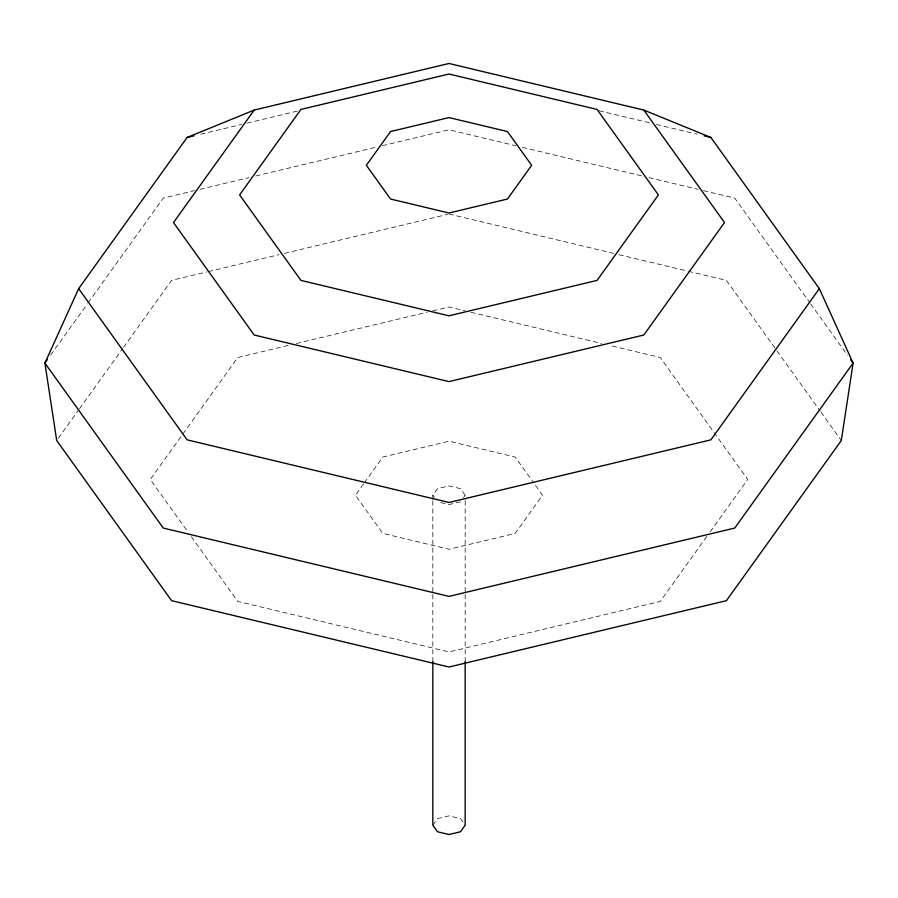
<?xml version="1.0" encoding="UTF-8"?>
<svg xmlns="http://www.w3.org/2000/svg" width="898" height="898" viewBox="0 0 898 898"><rect width="100%" height="100%" fill="white"/><g stroke="black" fill="none" stroke-linecap="round" stroke-linejoin="round"><path stroke-width="0.67" stroke-dasharray="4.49 3.37" d="M50.614 355.114L87.342 303.917M88.161 302.783L163.256 198.11L194.552 190.623M58.325 438.246L78.698 409.847M79.518 408.713L122.7 348.514M123.52 347.38L171.597 280.367L206.955 271.914M363.488 484L355.428 495.236L382.829 533.434L449 549.262L515.171 533.434L542.572 495.236L534.512 484M364.296 482.877L382.829 457.037L449 441.21L515.171 457.037L533.704 482.877M432.836 499.434L432.836 495.236L437.573 488.635L449 485.908L460.427 488.635L465.164 495.236L465.164 499.434M463.581 497.436L465.164 495.236M432.836 825.183L437.573 818.583L449 815.855L460.427 818.583L465.164 825.183M706.838 536.454L660.232 601.413L449 651.926L237.768 601.413L191.162 536.454M710.105 531.897L747.72 479.465L660.232 357.516L609.809 345.449M200.759 134.206L241.685 124.418M247.141 123.116L298.967 110.723M199.996 189.321L248.982 177.613M255.784 175.986L375.521 147.351M382.324 145.723L449 129.783L515.677 145.723M208.314 271.589L279.02 254.673M284.464 253.371L447.642 214.353M288.191 345.449L237.768 357.516L150.28 479.465L187.895 531.897M296.374 343.496L427.201 312.212M432.645 310.91L449 306.993L465.355 310.91M460.427 501.836L449 504.564L437.573 501.836M599.033 110.723L650.859 123.116M656.315 124.418L697.241 134.206M522.479 147.351L642.216 175.986M649.018 177.613L698.004 189.321M703.448 190.623L734.744 198.11L809.839 302.783M449 214.027L613.536 253.371M618.98 254.673L686.97 270.938M688.328 271.263L726.403 280.367L776.108 349.648M470.799 312.212L601.626 343.496M810.658 303.917L847.386 355.114M776.927 350.792L820.11 410.992M820.929 412.126L841.303 440.525M432.836 495.236L434.419 497.436M465.164 500.826L465.164 593.107M465.164 594.498L465.164 661.613M432.836 500.826L432.836 593.107M432.836 594.498L432.836 661.613"/><path stroke-width="1.35" d="M78.654 288.662L44.9 363.084L56.697 440.525L171.597 600.672L449 667.012L726.403 600.672L841.303 440.525L853.1 363.084L819.346 288.662L710.879 137.461L643.81 110.072L449 63.477L254.19 110.072L187.121 137.461L78.654 288.662L187.121 439.852L449 502.476L710.879 439.852L819.346 288.662M47.347 359.671L44.9 363.084L163.256 528.058L449 596.384L734.744 528.058L853.1 363.084L850.653 359.671M254.19 110.072L173.494 222.547L254.19 335.021L449 381.605L643.81 335.021L724.506 222.547L643.81 110.072M187.121 137.461L193.946 135.834M704.054 135.834L710.879 137.461M465.164 661.613L465.164 825.183L460.427 831.784L449 834.523L437.573 831.784L432.836 825.183L432.836 661.613M300.942 109.433L239.609 194.922L300.942 280.401L449 315.804L597.058 280.401L658.391 194.922L597.058 109.433L449 74.029L300.942 109.433M390.551 131.546L366.35 165.288L390.551 199.03L449 213.006L507.449 199.03L531.65 165.288L507.449 131.546L449 117.571L390.551 131.546"/></g></svg>
